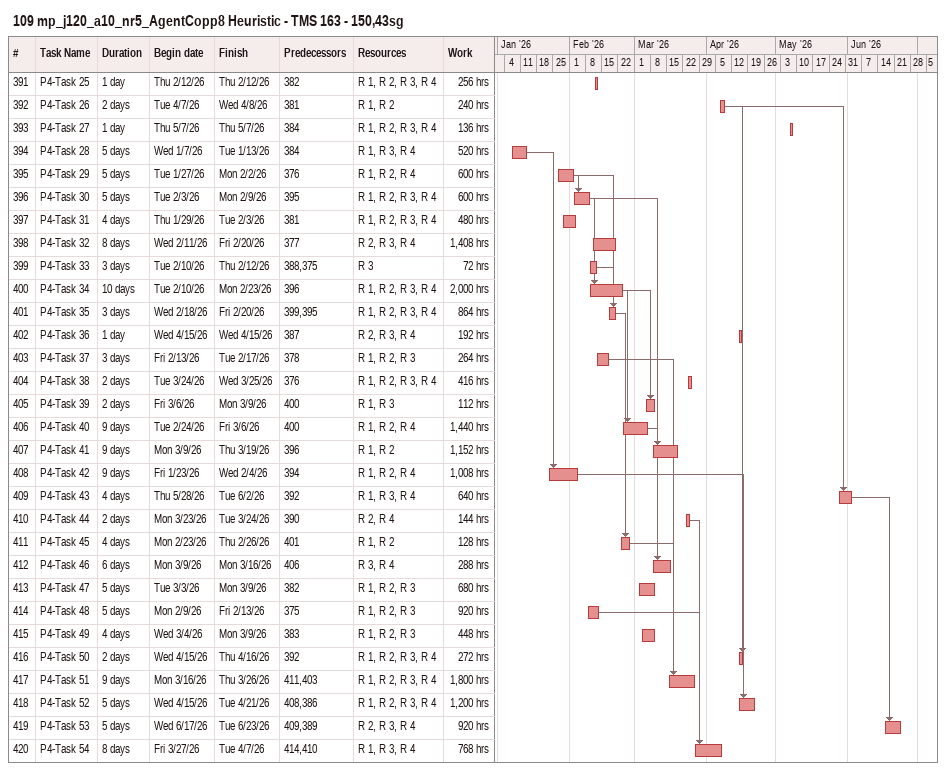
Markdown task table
109 mp_j120_a10_nr5_AgentCopp8 Heuristic - TMS 163 - 150,43sg

| ID | Task | Duration | Start | Finish | Predecessors | Resources | Work (h) |
|---|---|---|---|---|---|---|---|
| 391 | P4-Task 25 | 1d | 2026-02-12 | 2026-02-12 | 382 | R 1, R 2, R 3, R 4 | 256 |
| 392 | P4-Task 26 | 2d | 2026-04-07 | 2026-04-08 | 381 | R 1, R 2 | 240 |
| 393 | P4-Task 27 | 1d | 2026-05-07 | 2026-05-07 | 384 | R 1, R 2, R 3, R 4 | 136 |
| 394 | P4-Task 28 | 5d | 2026-01-07 | 2026-01-13 | 384 | R 1, R 3, R 4 | 520 |
| 395 | P4-Task 29 | 5d | 2026-01-27 | 2026-02-02 | 376 | R 1, R 2, R 4 | 600 |
| 396 | P4-Task 30 | 5d | 2026-02-03 | 2026-02-09 | 395 | R 1, R 2, R 3, R 4 | 600 |
| 397 | P4-Task 31 | 4d | 2026-01-29 | 2026-02-03 | 381 | R 1, R 2, R 3, R 4 | 480 |
| 398 | P4-Task 32 | 8d | 2026-02-11 | 2026-02-20 | 377 | R 2, R 3, R 4 | 1408 |
| 399 | P4-Task 33 | 3d | 2026-02-10 | 2026-02-12 | 388, 375 | R 3 | 72 |
| 400 | P4-Task 34 | 10d | 2026-02-10 | 2026-02-23 | 396 | R 1, R 2, R 3, R 4 | 2000 |
| 401 | P4-Task 35 | 3d | 2026-02-18 | 2026-02-20 | 399, 395 | R 1, R 2, R 3, R 4 | 864 |
| 402 | P4-Task 36 | 1d | 2026-04-15 | 2026-04-15 | 387 | R 2, R 3, R 4 | 192 |
| 403 | P4-Task 37 | 3d | 2026-02-13 | 2026-02-17 | 378 | R 1, R 2, R 3 | 264 |
| 404 | P4-Task 38 | 2d | 2026-03-24 | 2026-03-25 | 376 | R 1, R 2, R 3, R 4 | 416 |
| 405 | P4-Task 39 | 2d | 2026-03-06 | 2026-03-09 | 400 | R 1, R 3 | 112 |
| 406 | P4-Task 40 | 9d | 2026-02-24 | 2026-03-06 | 400 | R 1, R 2, R 4 | 1440 |
| 407 | P4-Task 41 | 9d | 2026-03-09 | 2026-03-19 | 396 | R 1, R 2 | 1152 |
| 408 | P4-Task 42 | 9d | 2026-01-23 | 2026-02-04 | 394 | R 1, R 2, R 4 | 1008 |
| 409 | P4-Task 43 | 4d | 2026-05-28 | 2026-06-02 | 392 | R 1, R 3, R 4 | 640 |
| 410 | P4-Task 44 | 2d | 2026-03-23 | 2026-03-24 | 390 | R 2, R 4 | 144 |
| 411 | P4-Task 45 | 4d | 2026-02-23 | 2026-02-26 | 401 | R 1, R 2 | 128 |
| 412 | P4-Task 46 | 6d | 2026-03-09 | 2026-03-16 | 406 | R 3, R 4 | 288 |
| 413 | P4-Task 47 | 5d | 2026-03-03 | 2026-03-09 | 382 | R 1, R 2, R 3 | 680 |
| 414 | P4-Task 48 | 5d | 2026-02-09 | 2026-02-13 | 375 | R 1, R 2, R 3 | 920 |
| 415 | P4-Task 49 | 4d | 2026-03-04 | 2026-03-09 | 383 | R 1, R 2, R 3 | 448 |
| 416 | P4-Task 50 | 2d | 2026-04-15 | 2026-04-16 | 392 | R 1, R 2, R 3, R 4 | 272 |
| 417 | P4-Task 51 | 9d | 2026-03-16 | 2026-03-26 | 411, 403 | R 1, R 2, R 3, R 4 | 1800 |
| 418 | P4-Task 52 | 5d | 2026-04-15 | 2026-04-21 | 408, 386 | R 1, R 2, R 3, R 4 | 1200 |
| 419 | P4-Task 53 | 5d | 2026-06-17 | 2026-06-23 | 409, 389 | R 2, R 3, R 4 | 920 |
| 420 | P4-Task 54 | 8d | 2026-03-27 | 2026-04-07 | 414, 410 | R 1, R 3, R 4 | 768 |
